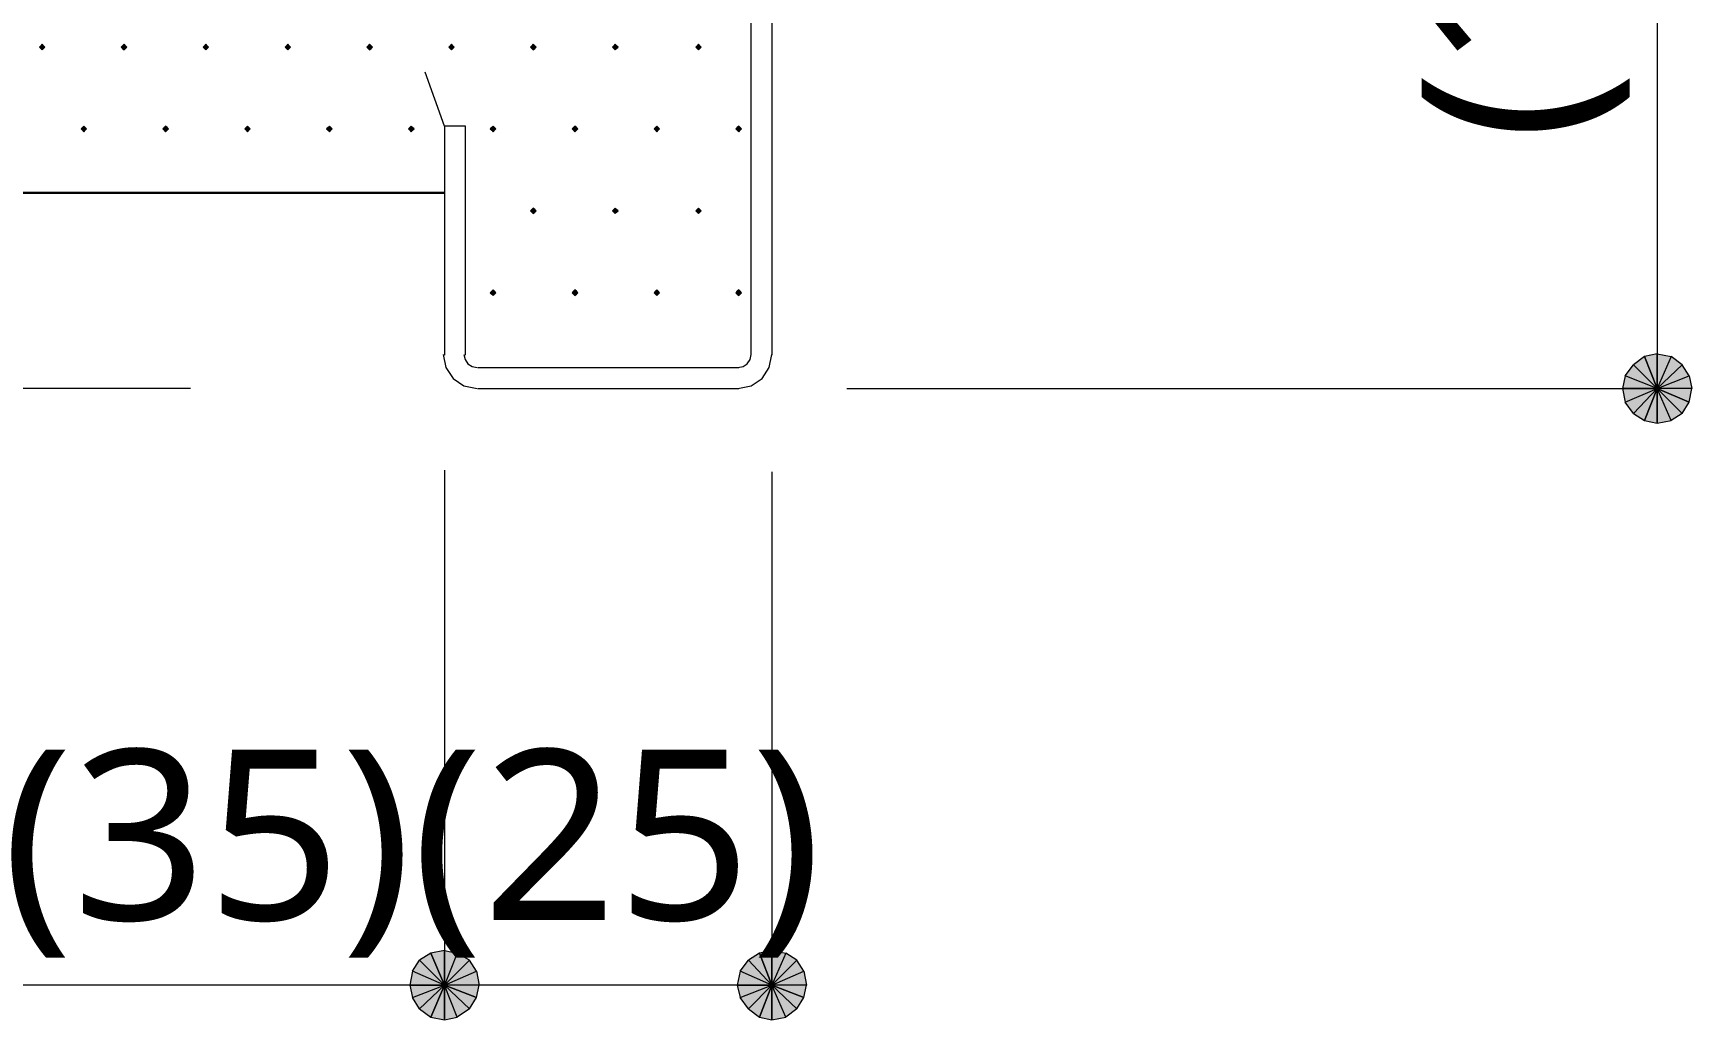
# Model space of a CAD drawing. Header units: millimetres. Extents: x 0 to 420, y 0 to 297.
# Drawn here: x 71.91 to 97.22, y 78.89 to 93.94 of the extents above; entities that cross this region are included whole.
import ezdxf
from ezdxf.enums import TextEntityAlignment as Align

# ---------------------------------------------------------------- set-up
doc = ezdxf.new("R2010")
doc.units = ezdxf.units.MM
doc.styles.add('kst32b', font='NotoSansJP-Variable.ttf')

msp = doc.modelspace()

# ---------------------------------------------------------------- hatches: boundary and pattern name
for points in [[(72.051, 93.768), (72.03, 93.747), (72.009, 93.726), (72.03, 93.705), (72.051, 93.684), (72.073, 93.705), (72.094, 93.726), (72.073, 93.747), (72.051, 93.768)], [(73.3, 93.768), (73.279, 93.747), (73.258, 93.726), (73.279, 93.705), (73.3, 93.684), (73.321, 93.705), (73.343, 93.726), (73.321, 93.747), (73.3, 93.768)], [(74.549, 93.768), (74.528, 93.747), (74.507, 93.726), (74.528, 93.705), (74.549, 93.684), (74.57, 93.705), (74.591, 93.726), (74.57, 93.747), (74.549, 93.768)], [(75.798, 93.768), (75.777, 93.747), (75.756, 93.726), (75.777, 93.705), (75.798, 93.684), (75.819, 93.705), (75.84, 93.726), (75.819, 93.747), (75.798, 93.768)], [(77.047, 93.768), (77.026, 93.747), (77.004, 93.726), (77.026, 93.705), (77.047, 93.684), (77.068, 93.705), (77.089, 93.726), (77.068, 93.747), (77.047, 93.768)], [(78.296, 93.768), (78.274, 93.747), (78.253, 93.726), (78.274, 93.705), (78.296, 93.684), (78.317, 93.705), (78.338, 93.726), (78.317, 93.747), (78.296, 93.768)], [(79.544, 93.768), (79.523, 93.747), (79.502, 93.726), (79.523, 93.705), (79.544, 93.684), (79.566, 93.705), (79.587, 93.726), (79.566, 93.747), (79.544, 93.768)], [(80.793, 93.768), (80.772, 93.747), (80.751, 93.726), (80.772, 93.705), (80.793, 93.684), (80.814, 93.705), (80.836, 93.726), (80.814, 93.747), (80.793, 93.768)], [(82.063, 93.768), (82.042, 93.747), (82.021, 93.726), (82.042, 93.705), (82.063, 93.684), (82.084, 93.705), (82.106, 93.726), (82.084, 93.747), (82.063, 93.768)], [(72.686, 92.52), (72.665, 92.498), (72.644, 92.477), (72.665, 92.456), (72.686, 92.435), (72.708, 92.456), (72.729, 92.477), (72.708, 92.498), (72.686, 92.52)], [(73.935, 92.52), (73.914, 92.498), (73.893, 92.477), (73.914, 92.456), (73.935, 92.435), (73.956, 92.456), (73.978, 92.477), (73.956, 92.498), (73.935, 92.52)], [(75.184, 92.52), (75.163, 92.498), (75.142, 92.477), (75.163, 92.456), (75.184, 92.435), (75.205, 92.456), (75.226, 92.477), (75.205, 92.498), (75.184, 92.52)], [(76.433, 92.52), (76.412, 92.498), (76.391, 92.477), (76.412, 92.456), (76.433, 92.435), (76.454, 92.456), (76.475, 92.477), (76.454, 92.498), (76.433, 92.52)], [(77.682, 92.52), (77.661, 92.498), (77.639, 92.477), (77.661, 92.456), (77.682, 92.435), (77.703, 92.456), (77.724, 92.477), (77.703, 92.498), (77.682, 92.52)], [(78.931, 92.52), (78.909, 92.498), (78.888, 92.477), (78.909, 92.456), (78.931, 92.435), (78.952, 92.456), (78.973, 92.477), (78.952, 92.498), (78.931, 92.52)], [(80.179, 92.52), (80.158, 92.498), (80.137, 92.477), (80.158, 92.456), (80.179, 92.435), (80.201, 92.456), (80.222, 92.477), (80.201, 92.498), (80.179, 92.52)], [(81.428, 92.52), (81.407, 92.498), (81.386, 92.477), (81.407, 92.456), (81.428, 92.435), (81.449, 92.456), (81.471, 92.477), (81.449, 92.498), (81.428, 92.52)], [(82.677, 92.52), (82.656, 92.498), (82.635, 92.477), (82.656, 92.456), (82.677, 92.435), (82.698, 92.456), (82.719, 92.477), (82.698, 92.498), (82.677, 92.52)], [(79.544, 91.271), (79.523, 91.25), (79.502, 91.228), (79.523, 91.207), (79.544, 91.186), (79.566, 91.207), (79.587, 91.228), (79.566, 91.25), (79.544, 91.271)], [(80.793, 91.271), (80.772, 91.25), (80.751, 91.228), (80.772, 91.207), (80.793, 91.186), (80.814, 91.207), (80.836, 91.228), (80.814, 91.25), (80.793, 91.271)], [(82.063, 91.271), (82.042, 91.25), (82.021, 91.228), (82.042, 91.207), (82.063, 91.186), (82.084, 91.207), (82.106, 91.228), (82.084, 91.25), (82.063, 91.271)], [(78.931, 90.022), (78.909, 90.001), (78.888, 89.979), (78.909, 89.958), (78.931, 89.937), (78.952, 89.958), (78.973, 89.979), (78.952, 90.001), (78.931, 90.022)], [(80.179, 90.022), (80.158, 90.001), (80.137, 89.979), (80.158, 89.958), (80.179, 89.937), (80.201, 89.958), (80.222, 89.979), (80.201, 90.001), (80.179, 90.022)], [(81.428, 90.022), (81.407, 90.001), (81.386, 89.979), (81.407, 89.958), (81.428, 89.937), (81.449, 89.958), (81.471, 89.979), (81.449, 90.001), (81.428, 90.022)], [(82.677, 90.022), (82.656, 90.001), (82.635, 89.979), (82.656, 89.958), (82.677, 89.937), (82.698, 89.958), (82.719, 89.979), (82.698, 90.001), (82.677, 90.022)], [(96.499, 88.032), (96.689, 87.99), (96.689, 88.519), (96.499, 88.032)], [(77.978, 78.93), (78.19, 78.888), (78.19, 79.417), (77.978, 78.93)], [(82.995, 78.93), (83.185, 78.888), (83.185, 79.417), (82.995, 78.93)]]:
    msp.add_hatch(color=7).paths.add_polyline_path(points)
h = msp.add_hatch(color=7)
h.paths.add_polyline_path([(96.499, 89.006), (96.329, 88.879), (96.689, 88.519), (96.499, 89.006)])
h.paths.add_polyline_path([(96.329, 88.879), (96.689, 88.519), (96.203, 88.709), (96.329, 88.879)])
h.paths.add_polyline_path([(96.689, 88.519), (96.203, 88.709), (96.16, 88.519), (96.689, 88.519)])
h = msp.add_hatch(color=7)
h.paths.add_polyline_path([(97.07, 88.879), (96.901, 89.006), (96.689, 88.519), (97.07, 88.879)])
h.paths.add_polyline_path([(96.901, 89.006), (96.689, 88.519), (96.689, 89.048), (96.901, 89.006)])
h.paths.add_polyline_path([(96.689, 88.519), (96.689, 89.048), (96.499, 89.006), (96.689, 88.519)])
h = msp.add_hatch(color=7)
h.paths.add_polyline_path([(97.176, 88.307), (97.219, 88.519), (96.689, 88.519), (97.176, 88.307)])
h.paths.add_polyline_path([(97.219, 88.519), (96.689, 88.519), (97.176, 88.709), (97.219, 88.519)])
h.paths.add_polyline_path([(96.689, 88.519), (97.176, 88.709), (97.07, 88.879), (96.689, 88.519)])
h = msp.add_hatch(color=7)
h.paths.add_polyline_path([(96.16, 88.519), (96.203, 88.307), (96.689, 88.519), (96.16, 88.519)])
h.paths.add_polyline_path([(96.203, 88.307), (96.689, 88.519), (96.329, 88.138), (96.203, 88.307)])
h.paths.add_polyline_path([(96.689, 88.519), (96.329, 88.138), (96.499, 88.032), (96.689, 88.519)])
h = msp.add_hatch(color=7)
h.paths.add_polyline_path([(96.689, 87.99), (96.901, 88.032), (96.689, 88.519), (96.689, 87.99)])
h.paths.add_polyline_path([(96.901, 88.032), (96.689, 88.519), (97.07, 88.138), (96.901, 88.032)])
h.paths.add_polyline_path([(96.689, 88.519), (97.07, 88.138), (97.176, 88.307), (96.689, 88.519)])
h = msp.add_hatch(color=7)
h.paths.add_polyline_path([(77.978, 79.904), (77.809, 79.798), (78.19, 79.417), (77.978, 79.904)])
h.paths.add_polyline_path([(77.809, 79.798), (78.19, 79.417), (77.703, 79.629), (77.809, 79.798)])
h.paths.add_polyline_path([(78.19, 79.417), (77.703, 79.629), (77.661, 79.417), (78.19, 79.417)])
h = msp.add_hatch(color=7)
h.paths.add_polyline_path([(78.571, 79.798), (78.38, 79.904), (78.19, 79.417), (78.571, 79.798)])
h.paths.add_polyline_path([(78.38, 79.904), (78.19, 79.417), (78.19, 79.946), (78.38, 79.904)])
h.paths.add_polyline_path([(78.19, 79.417), (78.19, 79.946), (77.978, 79.904), (78.19, 79.417)])
h = msp.add_hatch(color=7)
h.paths.add_polyline_path([(78.677, 79.227), (78.719, 79.417), (78.19, 79.417), (78.677, 79.227)])
h.paths.add_polyline_path([(78.719, 79.417), (78.19, 79.417), (78.677, 79.629), (78.719, 79.417)])
h.paths.add_polyline_path([(78.19, 79.417), (78.677, 79.629), (78.571, 79.798), (78.19, 79.417)])
h = msp.add_hatch(color=7)
h.paths.add_polyline_path([(82.995, 79.904), (82.825, 79.798), (83.185, 79.417), (82.995, 79.904)])
h.paths.add_polyline_path([(82.825, 79.798), (83.185, 79.417), (82.698, 79.629), (82.825, 79.798)])
h.paths.add_polyline_path([(83.185, 79.417), (82.698, 79.629), (82.656, 79.417), (83.185, 79.417)])
h = msp.add_hatch(color=7)
h.paths.add_polyline_path([(83.566, 79.798), (83.397, 79.904), (83.185, 79.417), (83.566, 79.798)])
h.paths.add_polyline_path([(83.397, 79.904), (83.185, 79.417), (83.185, 79.946), (83.397, 79.904)])
h.paths.add_polyline_path([(83.185, 79.417), (83.185, 79.946), (82.995, 79.904), (83.185, 79.417)])
h = msp.add_hatch(color=7)
h.paths.add_polyline_path([(83.672, 79.227), (83.714, 79.417), (83.185, 79.417), (83.672, 79.227)])
h.paths.add_polyline_path([(83.714, 79.417), (83.185, 79.417), (83.672, 79.629), (83.714, 79.417)])
h.paths.add_polyline_path([(83.185, 79.417), (83.672, 79.629), (83.566, 79.798), (83.185, 79.417)])
h = msp.add_hatch(color=7)
h.paths.add_polyline_path([(77.661, 79.417), (77.703, 79.227), (78.19, 79.417), (77.661, 79.417)])
h.paths.add_polyline_path([(77.703, 79.227), (78.19, 79.417), (77.809, 79.057), (77.703, 79.227)])
h.paths.add_polyline_path([(78.19, 79.417), (77.809, 79.057), (77.978, 78.93), (78.19, 79.417)])
h = msp.add_hatch(color=7)
h.paths.add_polyline_path([(78.19, 78.888), (78.38, 78.93), (78.19, 79.417), (78.19, 78.888)])
h.paths.add_polyline_path([(78.38, 78.93), (78.19, 79.417), (78.571, 79.057), (78.38, 78.93)])
h.paths.add_polyline_path([(78.19, 79.417), (78.571, 79.057), (78.677, 79.227), (78.19, 79.417)])
h = msp.add_hatch(color=7)
h.paths.add_polyline_path([(82.656, 79.417), (82.698, 79.227), (83.185, 79.417), (82.656, 79.417)])
h.paths.add_polyline_path([(82.698, 79.227), (83.185, 79.417), (82.825, 79.057), (82.698, 79.227)])
h.paths.add_polyline_path([(83.185, 79.417), (82.825, 79.057), (82.995, 78.93), (83.185, 79.417)])
h = msp.add_hatch(color=7)
h.paths.add_polyline_path([(83.185, 78.888), (83.397, 78.93), (83.185, 79.417), (83.185, 78.888)])
h.paths.add_polyline_path([(83.397, 78.93), (83.185, 79.417), (83.566, 79.057), (83.397, 78.93)])
h.paths.add_polyline_path([(83.185, 79.417), (83.566, 79.057), (83.672, 79.227), (83.185, 79.417)])

# ---------------------------------------------------------------- linework, layer by layer
at = {"lineweight": 13}
for points in [[(96.689, 108.5), (96.689, 88.519)], [(82.868, 89.027), (82.868, 98.996)], [(83.185, 98.996), (83.185, 89.027)], [(78.19, 92.52), (77.893, 93.345)], [(78.507, 89.027), (78.507, 92.52), (78.19, 92.52), (78.19, 89.027)], [(78.169, 89.038), (78.209, 88.836), (78.32, 88.671), (78.485, 88.56), (78.687, 88.519)], [(78.486, 89.038), (78.502, 88.959), (78.545, 88.895), (78.609, 88.852), (78.687, 88.837)], [(78.698, 88.837), (82.677, 88.837)], [(82.666, 88.519), (82.868, 88.56), (83.033, 88.671), (83.144, 88.836), (83.185, 89.038)], [(82.666, 88.837), (82.745, 88.852), (82.809, 88.895), (82.852, 88.959), (82.868, 89.038)], [(74.316, 88.519), (66.04, 88.519)], [(78.698, 88.519), (82.677, 88.519)], [(84.328, 88.519), (96.689, 88.519)], [(78.19, 87.27), (78.19, 79.417)], [(83.185, 87.249), (83.185, 79.417)], [(83.185, 79.417), (78.19, 79.417), (71.184, 79.417)]]:
    msp.add_lwpolyline(points, dxfattribs=at)
at = {"lineweight": 0}
for points in [[(72.051, 93.768), (72.03, 93.747), (72.009, 93.726), (72.03, 93.705), (72.051, 93.684), (72.073, 93.705), (72.094, 93.726), (72.073, 93.747)], [(73.3, 93.768), (73.279, 93.747), (73.258, 93.726), (73.279, 93.705), (73.3, 93.684), (73.321, 93.705), (73.343, 93.726), (73.321, 93.747)], [(74.549, 93.768), (74.528, 93.747), (74.507, 93.726), (74.528, 93.705), (74.549, 93.684), (74.57, 93.705), (74.591, 93.726), (74.57, 93.747)], [(75.798, 93.768), (75.777, 93.747), (75.756, 93.726), (75.777, 93.705), (75.798, 93.684), (75.819, 93.705), (75.84, 93.726), (75.819, 93.747)], [(77.047, 93.768), (77.026, 93.747), (77.004, 93.726), (77.026, 93.705), (77.047, 93.684), (77.068, 93.705), (77.089, 93.726), (77.068, 93.747)], [(78.296, 93.768), (78.274, 93.747), (78.253, 93.726), (78.274, 93.705), (78.296, 93.684), (78.317, 93.705), (78.338, 93.726), (78.317, 93.747)], [(79.544, 93.768), (79.523, 93.747), (79.502, 93.726), (79.523, 93.705), (79.544, 93.684), (79.566, 93.705), (79.587, 93.726), (79.566, 93.747)], [(80.793, 93.768), (80.772, 93.747), (80.751, 93.726), (80.772, 93.705), (80.793, 93.684), (80.814, 93.705), (80.836, 93.726), (80.814, 93.747)], [(82.063, 93.768), (82.042, 93.747), (82.021, 93.726), (82.042, 93.705), (82.063, 93.684), (82.084, 93.705), (82.106, 93.726), (82.084, 93.747)], [(72.686, 92.52), (72.665, 92.498), (72.644, 92.477), (72.665, 92.456), (72.686, 92.435), (72.708, 92.456), (72.729, 92.477), (72.708, 92.498)], [(73.935, 92.52), (73.914, 92.498), (73.893, 92.477), (73.914, 92.456), (73.935, 92.435), (73.956, 92.456), (73.978, 92.477), (73.956, 92.498)], [(75.184, 92.52), (75.163, 92.498), (75.142, 92.477), (75.163, 92.456), (75.184, 92.435), (75.205, 92.456), (75.226, 92.477), (75.205, 92.498)], [(76.433, 92.52), (76.412, 92.498), (76.391, 92.477), (76.412, 92.456), (76.433, 92.435), (76.454, 92.456), (76.475, 92.477), (76.454, 92.498)], [(77.682, 92.52), (77.661, 92.498), (77.639, 92.477), (77.661, 92.456), (77.682, 92.435), (77.703, 92.456), (77.724, 92.477), (77.703, 92.498)], [(78.931, 92.52), (78.909, 92.498), (78.888, 92.477), (78.909, 92.456), (78.931, 92.435), (78.952, 92.456), (78.973, 92.477), (78.952, 92.498)], [(80.179, 92.52), (80.158, 92.498), (80.137, 92.477), (80.158, 92.456), (80.179, 92.435), (80.201, 92.456), (80.222, 92.477), (80.201, 92.498)], [(81.428, 92.52), (81.407, 92.498), (81.386, 92.477), (81.407, 92.456), (81.428, 92.435), (81.449, 92.456), (81.471, 92.477), (81.449, 92.498)], [(82.677, 92.52), (82.656, 92.498), (82.635, 92.477), (82.656, 92.456), (82.677, 92.435), (82.698, 92.456), (82.719, 92.477), (82.698, 92.498)], [(79.544, 91.271), (79.523, 91.25), (79.502, 91.228), (79.523, 91.207), (79.544, 91.186), (79.566, 91.207), (79.587, 91.228), (79.566, 91.25)], [(80.793, 91.271), (80.772, 91.25), (80.751, 91.228), (80.772, 91.207), (80.793, 91.186), (80.814, 91.207), (80.836, 91.228), (80.814, 91.25)], [(82.063, 91.271), (82.042, 91.25), (82.021, 91.228), (82.042, 91.207), (82.063, 91.186), (82.084, 91.207), (82.106, 91.228), (82.084, 91.25)], [(78.931, 90.022), (78.909, 90.001), (78.888, 89.979), (78.909, 89.958), (78.931, 89.937), (78.952, 89.958), (78.973, 89.979), (78.952, 90.001)], [(80.179, 90.022), (80.158, 90.001), (80.137, 89.979), (80.158, 89.958), (80.179, 89.937), (80.201, 89.958), (80.222, 89.979), (80.201, 90.001)], [(81.428, 90.022), (81.407, 90.001), (81.386, 89.979), (81.407, 89.958), (81.428, 89.937), (81.449, 89.958), (81.471, 89.979), (81.449, 90.001)], [(82.677, 90.022), (82.656, 90.001), (82.635, 89.979), (82.656, 89.958), (82.677, 89.937), (82.698, 89.958), (82.719, 89.979), (82.698, 90.001)], [(96.329, 88.879), (96.689, 88.519), (96.203, 88.709)], [(96.499, 89.006), (96.329, 88.879), (96.689, 88.519)], [(96.689, 88.519), (96.689, 89.048), (96.499, 89.006)], [(96.901, 89.006), (96.689, 88.519), (96.689, 89.048)], [(97.07, 88.879), (96.901, 89.006), (96.689, 88.519)], [(96.689, 88.519), (97.176, 88.709), (97.07, 88.879)], [(96.689, 88.519), (96.203, 88.709), (96.16, 88.519)], [(97.219, 88.519), (96.689, 88.519), (97.176, 88.709)], [(96.16, 88.519), (96.203, 88.307), (96.689, 88.519)], [(96.203, 88.307), (96.689, 88.519), (96.329, 88.138)], [(96.689, 88.519), (96.329, 88.138), (96.499, 88.032)], [(96.499, 88.032), (96.689, 87.99), (96.689, 88.519)], [(96.689, 87.99), (96.901, 88.032), (96.689, 88.519)], [(96.901, 88.032), (96.689, 88.519), (97.07, 88.138)], [(96.689, 88.519), (97.07, 88.138), (97.176, 88.307)], [(97.176, 88.307), (97.219, 88.519), (96.689, 88.519)], [(77.809, 79.798), (78.19, 79.417), (77.703, 79.629)], [(77.978, 79.904), (77.809, 79.798), (78.19, 79.417)], [(78.19, 79.417), (78.19, 79.946), (77.978, 79.904)], [(78.38, 79.904), (78.19, 79.417), (78.19, 79.946)], [(78.571, 79.798), (78.38, 79.904), (78.19, 79.417)], [(78.19, 79.417), (78.677, 79.629), (78.571, 79.798)], [(82.825, 79.798), (83.185, 79.417), (82.698, 79.629)], [(82.995, 79.904), (82.825, 79.798), (83.185, 79.417)], [(83.185, 79.417), (83.185, 79.946), (82.995, 79.904)], [(83.397, 79.904), (83.185, 79.417), (83.185, 79.946)], [(83.566, 79.798), (83.397, 79.904), (83.185, 79.417)], [(83.185, 79.417), (83.672, 79.629), (83.566, 79.798)], [(78.19, 79.417), (77.703, 79.629), (77.661, 79.417)], [(78.719, 79.417), (78.19, 79.417), (78.677, 79.629)], [(83.185, 79.417), (82.698, 79.629), (82.656, 79.417)], [(83.714, 79.417), (83.185, 79.417), (83.672, 79.629)], [(77.661, 79.417), (77.703, 79.227), (78.19, 79.417)], [(77.703, 79.227), (78.19, 79.417), (77.809, 79.057)], [(78.19, 79.417), (77.809, 79.057), (77.978, 78.93)], [(77.978, 78.93), (78.19, 78.888), (78.19, 79.417)], [(78.19, 78.888), (78.38, 78.93), (78.19, 79.417)], [(78.38, 78.93), (78.19, 79.417), (78.571, 79.057)], [(78.19, 79.417), (78.571, 79.057), (78.677, 79.227)], [(78.677, 79.227), (78.719, 79.417), (78.19, 79.417)], [(82.656, 79.417), (82.698, 79.227), (83.185, 79.417)], [(82.698, 79.227), (83.185, 79.417), (82.825, 79.057)], [(83.185, 79.417), (82.825, 79.057), (82.995, 78.93)], [(82.995, 78.93), (83.185, 78.888), (83.185, 79.417)], [(83.185, 78.888), (83.397, 78.93), (83.185, 79.417)], [(83.397, 78.93), (83.185, 79.417), (83.566, 79.057)], [(83.185, 79.417), (83.566, 79.057), (83.672, 79.227)], [(83.672, 79.227), (83.714, 79.417), (83.185, 79.417)]]:
    msp.add_lwpolyline(points, close=True, dxfattribs=at)
at = {"lineweight": 30}
msp.add_lwpolyline([(71.184, 91.504), (78.19, 91.504)], dxfattribs=at)

# ---------------------------------------------------------------- texts
at = {"style": 'kst32b'}
for s, p, p2 in [('(100)', (95.695, 92.308), (95.695, 100.429)), ('(35)(25)', (71.438, 80.412), (83.946, 80.412))]:
    msp.add_text(s, height=2.5989, dxfattribs=at).set_placement(p, p2, align=Align.FIT)

doc.saveas('drawing.dxf')
